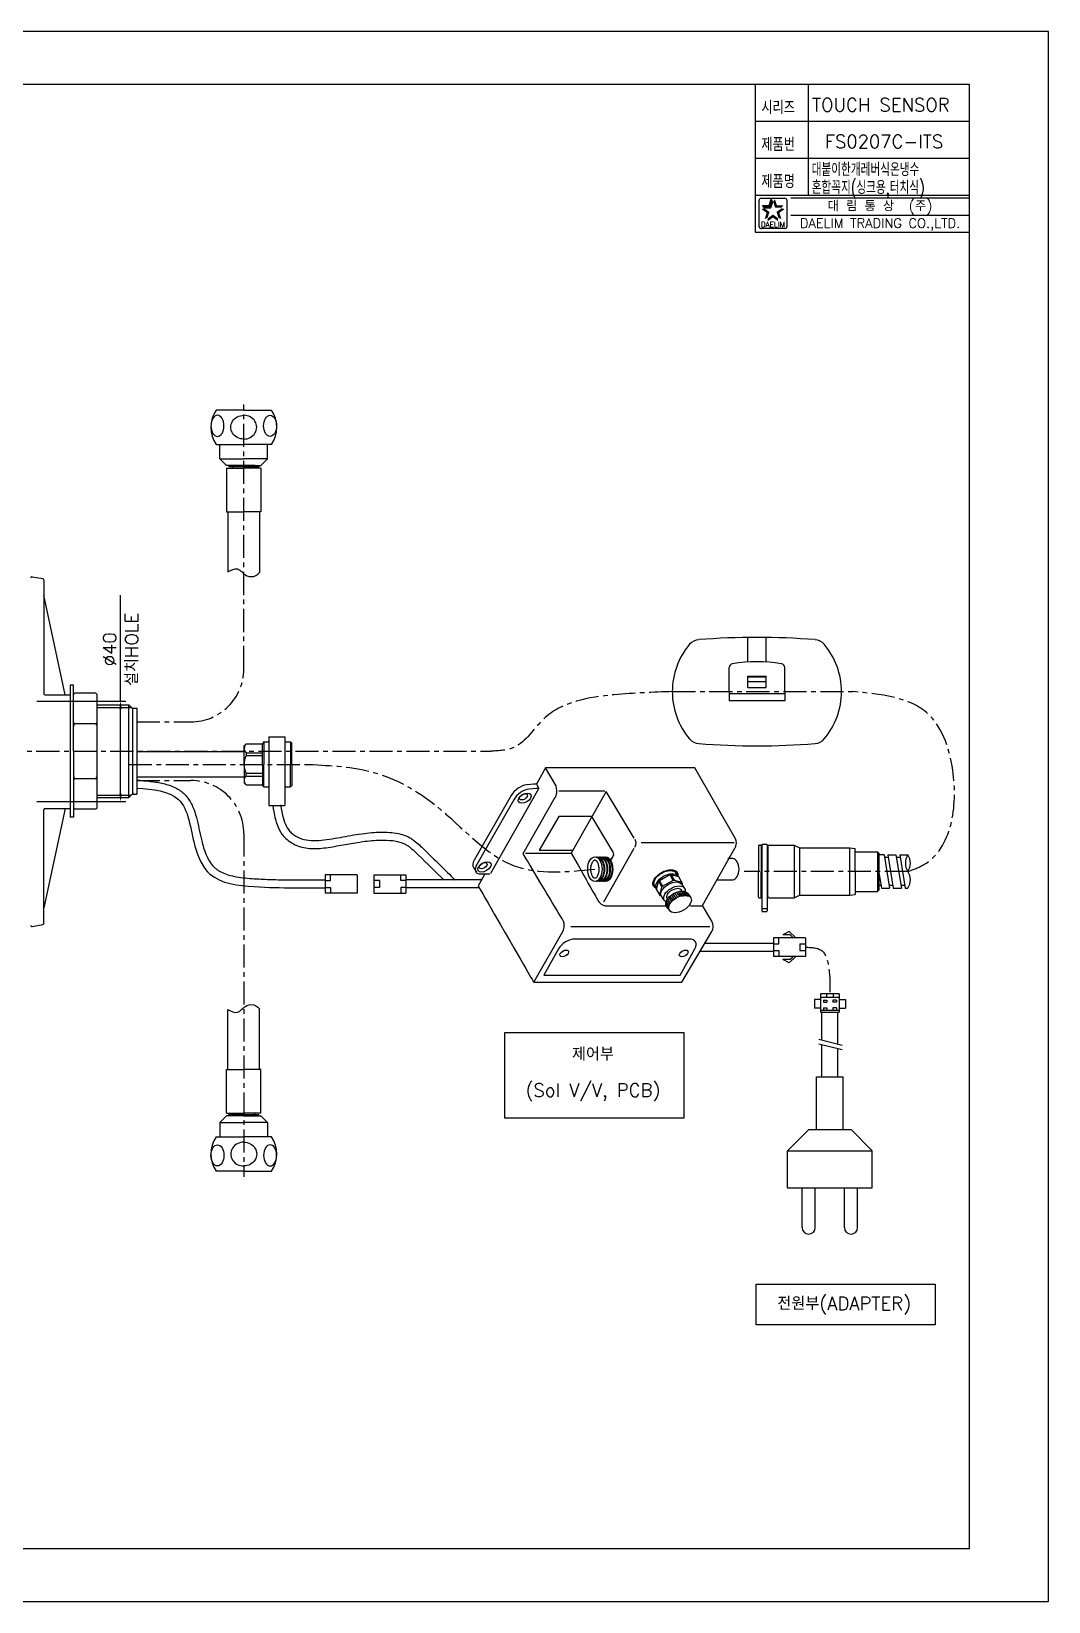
# Model space of a CAD drawing. Extents: x 0 to 841, y 0 to 594.
# Drawn here: x 456 to 841, y 0 to 594 of the extents above; entities that cross this region are included whole.
import ezdxf
from ezdxf.enums import TextEntityAlignment as Align

# ---------------------------------------------------------------- set-up
doc = ezdxf.new("R2010")
doc.units = 0
doc.header["$LTSCALE"] = 7
doc.header["$MEASUREMENT"] = 0
doc.linetypes.add('CENTER', pattern=[2, 1.25, -0.25, 0.25, -0.25])
doc.layers.get('0').update_dxf_attribs({"color": 2, "linetype": 'CONTINUOUS'})
for name, color, linetype in [('CL', 1, 'CENTER'), ('D', 2, 'CONTINUOUS'), ('DIM', 2, 'CONTINUOUS'), ('DWG', 7, 'CONTINUOUS'), ('TXT', 4, 'CONTINUOUS')]:
    doc.layers.add(name, color=color, linetype=linetype)
doc.styles.add('GHS', font='romans', dxfattribs={"bigfont": 'ghs'})
doc.styles.add('ROMANS', font='romans')

# ---------------------------------------------------------------- blocks, each defined once
blk = doc.blocks.new('A$C202E245C')
at = {"layer": 'DWG'}
for p, q in [((-6.11, 13.31), (-9.61, 13.31)), ((-9.61, -7.69), (-9.61, 13.31)), ((-6.93, -7.69), (-6.93, 13.31)), ((-6.11, 13.31), (2.98, 13.31)), ((-4.5, 6.31), (-0.2, 6.31)), ((-4.5, 6.31), (-4.5, -0.69)), ((-2.32, 6.31), (-2.32, -0.69)), ((-0.5, 6.31), (-0.5, -0.69)), ((-0.2, 6.31), (-0.2, -0.69)), ((5.08, 6.31), (14.37, 6.31)), ((-4.5, -0.69), (-0.2, -0.69)), ((5.09, -0.69), (14.37, -0.69)), ((-6.11, -7.69), (-9.61, -7.69)), ((-6.11, -7.69), (2.98, -7.69))]:
    blk.add_line(p, q, dxfattribs=at)
for centre, radius, start, end in [((-6.11, 7.05), 27.77, 90, 130.12946), ((-6.11, 7.05), 27.77, 49.87054, 90), ((261.89, 2.81), 288.5, 175.62211, 184.37789), ((-20.78, 24.45), 5, 130.12946, 175.62211), ((8.56, 24.45), 5, 4.37789, 49.87054), ((-274.11, 2.81), 288.5, 355.62211, 4.37789), ((2.98, 11.81), 1.5, 8.98046, 90), ((-53.99, 2.81), 59.18, 351.02746, 8.98046), ((2.98, -6.19), 1.5, 270, 351.02746), ((-20.78, -18.83), 5, 184.37789, 229.87054), ((-6.11, -1.42), 27.77, 229.87054, 270), ((-6.11, -1.42), 27.77, 270, 310.12946), ((8.56, -18.83), 5, 310.12946, 355.62211)]:
    blk.add_arc(centre, radius, start, end, dxfattribs=at)
blk = doc.blocks.new('BORDER')
for p, q in [((1, 1), (0, 1)), ((1, 0), (1, 1)), ((0, 0), (1, 0))]:
    blk.add_line(p, q)

msp = doc.modelspace()

# ---------------------------------------------------------------- linework, layer by layer
at = {"color": 7}
for p, q in [((730, 574), (730, 518)), ((750, 574), (750, 532)), ((730, 560), (811, 560)), ((730, 546), (811, 546)), ((730, 532), (811, 532)), ((730, 518), (811, 518))]:
    msp.add_line(p, q, dxfattribs=at)
at = {"color": 2, "linetype": 'Continuous'}
for p, q in [((731.48, 520.13), (731.48, 530.13)), ((732.23, 530.88), (741.23, 530.88)), ((741.98, 530.13), (741.98, 520.13)), ((743.5, 531), (811, 531)), ((743.5, 524.5), (811, 524.5)), ((741.23, 519.38), (732.48, 519.38))]:
    msp.add_line(p, q, dxfattribs=at)
at = {"color": 2}
for p, q in [((735.24, 528.18), (735.99, 530.49)), ((735.9, 527.27), (736.65, 529.57)), ((736.65, 529.57), (735.99, 530.49)), ((732.81, 528.18), (735.24, 528.18)), ((733.48, 527.27), (732.81, 528.18)), ((733.48, 527.27), (735.9, 527.27))]:
    msp.add_line(p, q, dxfattribs=at)
at = {"color": 2, "linetype": 'Continuous'}
for centre, radius, start, end in [((732.23, 530.13), 0.75, 90, 180), ((741.23, 530.13), 0.75, 0, 90), ((732.35, 520.26), 0.884, 188.1301, 278.1301), ((741.23, 520.13), 0.75, 270, 0)]:
    msp.add_arc(centre, radius, start, end, dxfattribs=at)
at = {"color": 2}
for points in [[(735.24, 528.18), (735.9, 527.27), (735.99, 530.49), (736.65, 529.57)], [(737.47, 530.49), (736.8, 529.57), (738.22, 528.18), (737.55, 527.27)], [(734.32, 525.35), (735.4, 525.7), (732.36, 526.78), (733.43, 527.13)], [(732.81, 528.18), (733.48, 527.27), (735.24, 528.18), (735.9, 527.27)], [(733.57, 523.05), (734.65, 523.4), (734.32, 525.35), (735.4, 525.7)], [(736.73, 523.6), (736.73, 524.73), (734.77, 522.18), (734.77, 523.31)], [(738.69, 522.18), (738.69, 523.31), (736.73, 523.6), (736.73, 524.73)], [(738.22, 528.18), (737.55, 527.27), (740.64, 528.18), (739.98, 527.27)], [(741.1, 526.78), (740.02, 527.13), (739.14, 525.35), (738.06, 525.7)], [(739.14, 525.35), (738.06, 525.7), (739.89, 523.05), (738.81, 523.4)]]:
    msp.add_solid(points, dxfattribs=at)
at = {"layer": 'CL'}
for p, q in [((536.53, 352.79), (536.53, 452.82)), ((698.65, 344.24), (766.98, 344.24)), ((496.02, 332.79), (516.53, 332.79)), ((276.04, 321.69), (629.99, 321.69)), ((493.02, 316.69), (561.29, 316.69)), ((496.02, 310.59), (516.53, 310.59)), ((536.53, 290.59), (536.53, 160.74)), ((787.76, 276.19), (725.86, 276.19))]:
    msp.add_line(p, q, dxfattribs=at)
for centre, start, end in [((516.53, 352.79), 270, 0), ((516.53, 290.59), 0, 90)]:
    msp.add_arc(centre, 20, start, end, dxfattribs=at)
for points in [[(698.65, 344.24), (676.7, 343.04), (649.88, 333.81), (638.87, 323.18), (629.99, 321.69)], [(787.76, 276.19), (793.79, 278.79), (804.76, 314.56), (794.66, 336.46), (766.98, 344.24)], [(561.29, 316.69), (585.67, 313.69), (609.25, 301.09), (639.22, 278.23), (669.36, 277.09)], [(749.07, 247.56), (755.28, 246.16), (757.79, 240.01), (758.25, 229.94)]]:
    msp.add_spline(points, degree=3, dxfattribs=at)
at = {"layer": 'D', "ltscale": 0.6}
for p, q in [((489.88, 340.69), (489.88, 380.77)), ((458.28, 340.69), (491.88, 340.69)), ((489.88, 305.69), (489.88, 337.69)), ((458.28, 302.69), (491.88, 302.69))]:
    msp.add_line(p, q, dxfattribs=at)
at = {"layer": 'D'}
for p, q in [((762.87, 210.41), (754.07, 212.66)), ((762.87, 208.69), (754.07, 210.93))]:
    msp.add_line(p, q, dxfattribs=at)
at = {"layer": 'D', "ltscale": 0.6}
for points in [[(635.29, 215.25), (703.07, 215.25), (703.07, 182.91), (635.29, 182.91)], [(730.34, 120.05), (798.11, 120.05), (798.11, 104.65), (730.34, 104.65)]]:
    msp.add_lwpolyline(points, close=True, dxfattribs=at)
for points in [[(530.53, 389.59), (534.12, 390.63), (537.71, 388.1), (541.14, 388.17), (542.56, 389.4)], [(530.53, 223.97), (534.12, 222.93), (537.71, 225.47), (541.14, 225.39), (542.56, 224.16)]]:
    msp.add_spline(points, degree=3, dxfattribs=at)
for points in [[(489.38, 337.69), (490.38, 337.69), (489.88, 340.69)], [(489.38, 305.69), (490.38, 305.69), (489.88, 302.69)]]:
    msp.add_solid(points, dxfattribs=at)
at = {"layer": 'DWG'}
for p, q in [((536.53, 450.77), (526.03, 450.77)), ((536.53, 450.77), (547.03, 450.77)), ((526.03, 437.77), (536.53, 437.77)), ((527.53, 432.27), (527.53, 437.77)), ((547.03, 437.77), (536.53, 437.77)), ((545.53, 432.27), (545.53, 437.77)), ((527.53, 432.27), (536.53, 432.27)), ((530.03, 429.77), (527.53, 432.27)), ((540.78, 429.77), (530.03, 429.77)), ((530.03, 428.77), (536.53, 428.77)), ((530.03, 428.77), (530.03, 412.27)), ((530.83, 429.77), (530.83, 429.27)), ((536.53, 429.27), (530.83, 429.27)), ((532.28, 429.27), (530.83, 429.27)), ((532.28, 429.27), (532.28, 428.77)), ((545.53, 432.27), (536.53, 432.27)), ((536.53, 429.77), (543.03, 429.77)), ((536.53, 429.27), (542.23, 429.27)), ((543.03, 428.77), (536.53, 428.77)), ((540.78, 429.27), (542.23, 429.27)), ((540.78, 429.27), (540.78, 428.77)), ((542.23, 429.77), (542.23, 429.27)), ((543.03, 429.77), (545.53, 432.27)), ((543.03, 428.77), (543.03, 412.27)), ((530.03, 412.27), (536.53, 412.27)), ((530.53, 412.27), (530.53, 389.59)), ((543.03, 412.27), (536.53, 412.27)), ((542.53, 412.27), (542.53, 389.37)), ((456.48, 387.7), (460.48, 386.99)), ((460.9, 386.5), (460.9, 343.55)), ((468.9, 343.05), (460.9, 380.68)), ((470.9, 346.69), (470.9, 321.69)), ((472.1, 346.69), (470.9, 346.69)), ((472.1, 321.69), (472.1, 346.69)), ((461.4, 343.05), (470.9, 343.05)), ((472.1, 343.13), (472.6, 343.63)), ((480.6, 343.63), (472.6, 343.63)), ((480.6, 343.63), (481.1, 343.13)), ((481.1, 321.69), (481.1, 343.13)), ((481.1, 339.19), (493.02, 339.19)), ((493.02, 304.19), (493.02, 339.19)), ((493.02, 339.19), (494.52, 337.69)), ((494.52, 305.69), (494.52, 337.94)), ((546.02, 327.19), (552.02, 327.19)), ((546.02, 327.19), (546.02, 301.11)), ((552.02, 327.19), (552.02, 301.11)), ((470.9, 321.69), (470.9, 296.7)), ((472.1, 321.69), (472.1, 296.7)), ((481.1, 300.25), (481.1, 321.69)), ((536.65, 321.44), (496.02, 321.44)), ((536.65, 323.69), (537.4, 324.44)), ((536.65, 316.69), (536.65, 323.69)), ((537.4, 324.44), (543.65, 324.44)), ((537.4, 321.09), (537.4, 320.02)), ((537.4, 321.09), (543.65, 321.09)), ((544.08, 325.19), (543.65, 324.44)), ((543.65, 316.69), (543.65, 324.44)), ((544.08, 325.19), (544.08, 316.69)), ((544.08, 325.19), (546.02, 325.19)), ((552.02, 325.19), (554.15, 325.19)), ((554.15, 325.19), (554.15, 316.69)), ((554.65, 324.69), (554.15, 325.19)), ((554.65, 316.69), (554.65, 324.69)), ((536.65, 316.69), (536.65, 309.69)), ((537.4, 320.02), (543.65, 320.02)), ((543.65, 316.69), (543.65, 308.94)), ((544.08, 308.19), (544.08, 316.69)), ((554.15, 308.19), (554.15, 316.69)), ((554.65, 316.69), (554.65, 308.69)), ((536.65, 311.94), (496.02, 311.94)), ((536.65, 309.69), (537.4, 308.94)), ((537.4, 312.29), (537.4, 313.37)), ((537.4, 313.37), (543.65, 313.37)), ((537.4, 312.29), (543.65, 312.29)), ((537.4, 308.94), (543.65, 308.94)), ((544.08, 308.19), (543.65, 308.94)), ((647.22, 309.29), (648.17, 307.65)), ((481.1, 304.19), (493.02, 304.19)), ((493.02, 304.19), (494.52, 305.69)), ((544.08, 308.19), (546.02, 308.19)), ((552.02, 308.19), (554.15, 308.19)), ((554.65, 308.69), (554.15, 308.19)), ((655.75, 306.66), (673.09, 306.66)), ((673.62, 306.46), (660.33, 283.16)), ((684.21, 288.79), (673.62, 306.46)), ((468.9, 300.05), (460.9, 262.41)), ((460.9, 256.6), (460.9, 299.55)), ((461.4, 300.05), (470.9, 300.05)), ((472.1, 300.25), (472.6, 299.75)), ((480.6, 299.75), (472.6, 299.75)), ((480.6, 299.75), (481.1, 300.25)), ((546.02, 301.11), (552.02, 301.11)), ((472.1, 296.7), (470.9, 296.7)), ((655.67, 296.96), (648.34, 284.21)), ((668.24, 297), (655.67, 296.96)), ((676.11, 283.77), (668.24, 297)), ((686.83, 287.13), (721.99, 287.13)), ((731.27, 285.89), (731.27, 276.19)), ((731.57, 286.19), (731.97, 286.19)), ((732.27, 285.89), (732.27, 276.19)), ((732.52, 286.29), (732.52, 276.19)), ((732.77, 286.54), (734.27, 286.54)), ((734.52, 286.29), (734.52, 276.19)), ((734.77, 285.69), (734.77, 276.19)), ((735.27, 286.19), (744.77, 286.19)), ((744.77, 286.19), (744.77, 266.19)), ((744.77, 286.19), (746.77, 285.19)), ((746.77, 285.19), (746.77, 267.19)), ((746.77, 285.19), (765.77, 285.19)), ((765.77, 267.19), (765.77, 285.19)), ((765.77, 285.19), (767.77, 284.84)), ((643.07, 283.16), (660.41, 283.16)), ((648.34, 284.21), (660.93, 284.21)), ((672.77, 264.73), (684.21, 284.98)), ((732.27, 284.14), (732.52, 284.14)), ((734.52, 284.14), (734.77, 284.14)), ((767.77, 276.19), (767.77, 284.84)), ((767.77, 283.69), (776.27, 283.69)), ((776.27, 283.69), (776.27, 268.69)), ((776.27, 283.69), (776.77, 283.19)), ((776.77, 283.19), (776.77, 269.19)), ((778.74, 282.44), (776.77, 282.44)), ((776.77, 281.19), (776.77, 276.19)), ((776.77, 281.19), (776.77, 276.19)), ((778.74, 282.44), (780.78, 269.94)), ((780.4, 281.44), (778.89, 281.44)), ((780.23, 282.44), (782.26, 269.94)), ((780.23, 282.44), (783.25, 282.44)), ((783.25, 282.44), (785.29, 269.94)), ((784.91, 281.44), (783.4, 281.44)), ((784.74, 282.44), (786.77, 269.94)), ((784.74, 282.44), (787.76, 282.44)), ((567.35, 274.96), (567.35, 267.97)), ((568.77, 274.96), (567.35, 274.96)), ((579.48, 274.96), (568.77, 274.96)), ((569.31, 272.77), (569.31, 274.96)), ((579.48, 274.96), (579.48, 267.97)), ((585.75, 274.96), (596.47, 274.96)), ((585.75, 274.96), (585.75, 267.97)), ((595.93, 272.77), (595.93, 274.96)), ((596.47, 274.96), (597.89, 274.96)), ((597.89, 274.96), (597.89, 267.97)), ((693.75, 272.8), (697.65, 275.05)), ((697.65, 275.05), (698.15, 275.1)), ((697.69, 275.03), (698.89, 272.94)), ((698.12, 275.03), (699.31, 272.94)), ((698.15, 275.1), (700.99, 274.34)), ((700.99, 274.34), (702.41, 271.79)), ((731.27, 266.49), (731.27, 276.19)), ((732.27, 266.49), (732.27, 276.19)), ((732.52, 276.19), (732.52, 261.3)), ((734.52, 276.19), (734.52, 261.3)), ((734.77, 266.69), (734.77, 276.19)), ((767.77, 276.19), (767.77, 267.54)), ((776.77, 275.99), (777.75, 269.94)), ((554.81, 273), (567.35, 273)), ((555.58, 270), (567.35, 270)), ((567.35, 272.77), (569.31, 272.77)), ((567.35, 270.16), (569.31, 270.16)), ((579.48, 267.97), (567.35, 267.97)), ((569.31, 270.16), (569.31, 267.97)), ((587.89, 272.77), (585.75, 272.77)), ((587.89, 270.16), (585.75, 270.16)), ((585.75, 267.97), (597.89, 267.97)), ((587.89, 272.77), (587.89, 270.16)), ((597.89, 272.77), (595.93, 272.77)), ((597.89, 270.16), (595.93, 270.16)), ((595.93, 270.16), (595.93, 267.97)), ((626.4, 273), (597.89, 273)), ((625.63, 270), (597.89, 270)), ((692.7, 269.49), (693.46, 272.32)), ((694.13, 266.99), (692.7, 269.49)), ((693.46, 272.32), (693.75, 272.8)), ((693.5, 272.38), (694.69, 270.29)), ((693.79, 272.68), (694.99, 270.59)), ((693.91, 267.28), (694.72, 270.31)), ((694.72, 270.31), (694.98, 270.59)), ((694.98, 270.59), (698.89, 272.85)), ((698.85, 267.63), (699.96, 266.14)), ((698.89, 272.85), (699.32, 272.89)), ((699.32, 272.89), (702.16, 272.13)), ((699.5, 268), (700.62, 266.52)), ((700.21, 268.28), (701.32, 266.8)), ((700.95, 268.19), (702.07, 266.7)), ((701.65, 268.24), (702.77, 266.75)), ((702.41, 271.79), (702.25, 271.2)), ((702.26, 268.38), (703.38, 266.89)), ((702.87, 268.38), (703.99, 266.89)), ((703.53, 268.19), (704.64, 266.7)), ((732.27, 268.24), (732.52, 268.24)), ((734.52, 268.24), (734.77, 268.24)), ((765.77, 267.19), (767.77, 267.54)), ((767.77, 268.69), (776.27, 268.69)), ((776.77, 269.19), (776.27, 268.69)), ((777.59, 270.94), (776.77, 270.94)), ((777.75, 269.94), (780.78, 269.94)), ((782.11, 270.94), (780.59, 270.94)), ((782.1, 270.94), (780.62, 270.94)), ((782.26, 269.94), (785.29, 269.94)), ((786.61, 270.94), (785.15, 270.94)), ((786.77, 269.94), (787.76, 269.94)), ((694.26, 266.96), (694.13, 266.99)), ((696.18, 263.88), (697.29, 262.4)), ((696.23, 264.54), (697.34, 263.05)), ((696.46, 265.2), (697.57, 263.71)), ((696.83, 265.75), (697.95, 264.27)), ((697.3, 266.27), (698.42, 264.79)), ((697.77, 266.78), (698.88, 265.3)), ((698.29, 267.21), (699.4, 265.72)), ((705.55, 263.23), (710.22, 263.23)), ((731.57, 266.19), (731.97, 266.19)), ((732.52, 262.19), (734.52, 262.19)), ((735.27, 266.19), (744.77, 266.19)), ((744.77, 266.19), (746.77, 267.19)), ((746.77, 267.19), (765.77, 267.19)), ((456.48, 255.4), (460.48, 256.1)), ((732.77, 261.05), (734.27, 261.05)), ((660.24, 255.4), (712.86, 255.4)), ((736.94, 251.06), (736.94, 244.07)), ((738.35, 251.06), (736.94, 251.06)), ((749.07, 251.06), (738.35, 251.06)), ((738.9, 248.87), (738.9, 251.06)), ((742.89, 253.44), (740.44, 252.2)), ((743.21, 252.2), (740.44, 252.2)), ((745.44, 251.06), (742.89, 253.44)), ((744.06, 251.41), (743.21, 252.2)), ((744.06, 251.41), (744.06, 251.06)), ((749.07, 251.06), (749.07, 244.07)), ((709.19, 246.06), (736.94, 246.06)), ((710.96, 249.06), (736.94, 249.06)), ((736.94, 248.87), (738.9, 248.87)), ((736.94, 246.26), (738.9, 246.26)), ((749.07, 244.07), (736.94, 244.07)), ((738.9, 246.26), (738.9, 244.07)), ((745.44, 244.07), (742.89, 241.69)), ((744.06, 243.72), (743.21, 242.93)), ((744.06, 243.72), (744.06, 244.07)), ((746.93, 248.87), (749.07, 248.87)), ((746.93, 248.87), (746.93, 246.26)), ((746.93, 246.26), (749.07, 246.26)), ((743.21, 242.93), (740.44, 242.93)), ((742.89, 241.69), (740.44, 242.93)), ((650.01, 236.95), (701.59, 236.95)), ((752.38, 227.77), (752.38, 224.5)), ((754.76, 227.77), (752.38, 227.77)), ((754.76, 229.94), (754.76, 222.93)), ((761.75, 229.94), (754.76, 229.94)), ((761.75, 228.51), (754.76, 228.51)), ((755.79, 227.54), (757.11, 227.54)), ((755.79, 227.54), (755.79, 226.7)), ((755.79, 226.7), (757.11, 226.7)), ((756.95, 229.94), (756.95, 228.51)), ((757.11, 227.54), (757.11, 226.7)), ((760.71, 227.54), (759.39, 227.54)), ((759.39, 227.54), (759.39, 226.7)), ((760.71, 226.7), (759.39, 226.7)), ((759.55, 229.94), (759.55, 228.51)), ((760.71, 227.54), (760.71, 226.7)), ((761.75, 229.94), (761.75, 222.93)), ((761.75, 227.77), (764.13, 227.77)), ((764.13, 227.77), (764.13, 224.5)), ((530.53, 201.3), (530.53, 223.97)), ((542.53, 201.3), (542.53, 224.19)), ((754.76, 224.5), (752.38, 224.5)), ((754.76, 223.76), (761.75, 223.76)), ((754.76, 222.93), (761.75, 222.93)), ((755.25, 212.36), (755.25, 222.93)), ((755.79, 224.58), (757.11, 224.58)), ((755.79, 224.58), (755.79, 223.76)), ((757.11, 224.58), (757.11, 223.76)), ((760.71, 224.58), (759.39, 224.58)), ((759.39, 224.58), (759.39, 223.76)), ((760.71, 224.58), (760.71, 223.76)), ((761.25, 210.83), (761.25, 222.93)), ((761.75, 224.5), (764.13, 224.5)), ((755.25, 198.54), (755.25, 210.63)), ((761.25, 198.54), (761.25, 209.1)), ((530.03, 201.3), (536.53, 201.3)), ((530.03, 184.8), (530.03, 201.3)), ((543.03, 201.3), (536.53, 201.3)), ((543.03, 184.8), (543.03, 201.3)), ((753.25, 198.54), (763.25, 198.54)), ((753.25, 178.54), (753.25, 198.54)), ((763.25, 178.54), (763.25, 198.54)), ((530.03, 184.8), (536.53, 184.8)), ((536.53, 184.3), (530.83, 184.3)), ((530.83, 183.8), (530.83, 184.3)), ((532.28, 184.3), (530.83, 184.3)), ((532.28, 184.3), (532.28, 184.8)), ((543.03, 184.8), (536.53, 184.8)), ((536.53, 184.3), (542.23, 184.3)), ((540.78, 184.3), (540.78, 184.8)), ((540.78, 184.3), (542.23, 184.3)), ((542.23, 183.8), (542.23, 184.3)), ((530.03, 183.8), (527.53, 181.3)), ((527.53, 181.3), (536.53, 181.3)), ((527.53, 181.3), (527.53, 175.8)), ((540.78, 183.8), (530.03, 183.8)), ((536.53, 183.8), (543.03, 183.8)), ((545.53, 181.3), (536.53, 181.3)), ((543.03, 183.8), (545.53, 181.3)), ((545.53, 181.3), (545.53, 175.8)), ((742.25, 170.54), (750.25, 178.54)), ((750.25, 178.54), (766.25, 178.54)), ((774.25, 170.54), (766.25, 178.54)), ((526.03, 175.8), (536.53, 175.8)), ((547.03, 175.8), (536.53, 175.8)), ((742.25, 170.54), (774.25, 170.54)), ((742.25, 156.54), (742.25, 170.54)), ((774.25, 156.54), (774.25, 170.54)), ((536.53, 162.8), (526.03, 162.8)), ((536.53, 162.8), (547.03, 162.8)), ((742.25, 156.54), (774.25, 156.54)), ((747.75, 141.54), (747.75, 156.54)), ((752.75, 141.54), (752.75, 156.54)), ((763.75, 141.54), (763.75, 156.54)), ((768.75, 141.54), (768.75, 156.54))]:
    msp.add_line(p, q, dxfattribs=at)
at = {"layer": 'DWG', "color": 2}
for p, q in [((481.1, 338.29), (493.92, 338.29)), ((481.1, 305.09), (493.92, 305.09))]:
    msp.add_line(p, q, dxfattribs=at)
at = {"layer": 'DWG', "color": 0}
for p, q in [((494.52, 337.94), (496.02, 337.94)), ((494.52, 305.44), (496.02, 305.44))]:
    msp.add_line(p, q, dxfattribs=at)
at = {"layer": 'DWG', "color": 7, "linetype": 'Continuous'}
for p, q in [((496.02, 337.94), (496.02, 305.44)), ((480.6, 332.09), (472.6, 332.09)), ((480.6, 311.3), (472.6, 311.3)), ((494.52, 305.89), (494.52, 305.44))]:
    msp.add_line(p, q, dxfattribs=at)
at = {"layer": 'DWG'}
for centre, radius, start, end in [((535.59, 444.27), 11.56, 145.79454, 214.20546), ((537.47, 444.27), 11.56, 325.79454, 34.20546), ((456.4, 387.2), 0.5, 80, 180), ((460.4, 386.5), 0.5, 0, 80), ((461.4, 343.55), 0.5, 180, 270), ((538.89, 322.77), 2.25, 138.23321, 228.23321), ((544.4, 316.69), 7.75, 154.58538, 180), ((544.4, 316.69), 7.75, 180, 205.41462), ((538.89, 310.62), 2.25, 131.76679, 221.76679), ((461.4, 299.55), 0.5, 90, 180), ((731.57, 285.89), 0.3, 90, 180), ((731.97, 285.89), 0.3, 0, 90), ((732.77, 286.29), 0.25, 90, 180), ((734.27, 286.29), 0.25, 0, 90), ((735.27, 285.69), 0.5, 90, 180), ((792.41, 279.31), 5.6, 146.04987, 213.95013), ((783.12, 279.31), 5.6, 326.04987, 33.95013), ((783.12, 273.06), 5.6, 326.04987, 33.95013), ((731.57, 266.49), 0.3, 180, 270), ((731.97, 266.49), 0.3, 270, 0), ((735.27, 266.69), 0.5, 180, 270), ((456.4, 255.89), 0.5, 180, 280), ((460.4, 256.6), 0.5, 280, 0), ((732.77, 261.3), 0.25, 180, 270), ((734.27, 261.3), 0.25, 270, 0), ((535.59, 169.3), 11.56, 145.79454, 214.20546), ((537.47, 169.3), 11.56, 325.79454, 34.20546), ((750.25, 141.54), 2.5, 180, 0), ((766.25, 141.54), 2.5, 180, 0)]:
    msp.add_arc(centre, radius, start, end, dxfattribs=at)
at = {"layer": 'DWG', "extrusion": (0, 0, -1)}
for centre, major_axis in [((526.57, 444.77), (0, -4)), ((546.49, 168.8), (0, 4))]:
    msp.add_ellipse(centre, major_axis=major_axis, ratio=0.612372, dxfattribs=at)
for centre, major_axis in [((536.53, 444.27), (-4.9, 0)), ((536.53, 169.3), (4.9, 0))]:
    msp.add_ellipse(centre, major_axis=major_axis, ratio=0.918559, start_param=4.712389, end_param=7.853982, dxfattribs=at)
at = {"layer": 'DWG'}
for centre, major_axis in [((536.53, 444.27), (4.9, 0)), ((536.53, 169.3), (-4.9, 0))]:
    msp.add_ellipse(centre, major_axis=major_axis, ratio=0.918559, start_param=4.712389, end_param=7.853982, dxfattribs=at)
for centre, major_axis, ratio in [((546.49, 444.77), (0, -4), 0.612372), ((642.81, 303.95), (-2.36, -1.37), 0.578783), ((642.32, 304.44), (-1.42, -0.82), 0.57912), ((627.58, 277.92), (-2.36, -1.37), 0.577862), ((627.09, 278.41), (-1.42, -0.82), 0.577586), ((669.36, 277.09), (0, -4.68), 0.578004), ((701.59, 263.91), (-4.06, -2.34), 0.57807), ((657.77, 245.2), (-1.58, -0.91), 0.578517), ((702.96, 245.2), (-1.58, -0.91), 0.578517), ((526.57, 168.8), (0, 4), 0.612372)]:
    msp.add_ellipse(centre, major_axis=major_axis, ratio=ratio, dxfattribs=at)
at = {"layer": 'DWG', "color": 7, "linetype": 'Continuous'}
for points in [[(472.6, 332.09), (472.42, 332.26), (472.26, 332.43), (472.1, 332.61)], [(472.1, 331.05), (472.26, 331.39), (472.42, 331.74), (472.6, 332.09)], [(480.6, 332.09), (480.77, 332.26), (480.94, 332.43), (481.1, 332.61)], [(481.1, 331.05), (480.94, 331.39), (480.77, 331.74), (480.6, 332.09)], [(472.6, 311.3), (472.42, 311.65), (472.26, 312), (472.1, 312.34)], [(472.1, 310.78), (472.26, 310.95), (472.42, 311.13), (472.6, 311.3)], [(480.6, 311.3), (480.77, 311.65), (480.94, 312), (481.1, 312.34)], [(481.1, 310.78), (480.94, 310.95), (480.77, 311.13), (480.6, 311.3)]]:
    msp.add_spline(points, degree=3, dxfattribs=at)
at = {"layer": 'DWG'}
for points in [[(650.7, 315.36), (650.7, 315.36), (647.22, 309.29), (647.22, 309.29)], [(707.11, 315.36), (707.11, 315.36), (650.7, 315.36), (650.7, 315.36)], [(654.65, 308.57), (654.65, 308.57), (650.7, 315.36), (650.7, 315.36)], [(722.09, 289.44), (722.09, 289.44), (707.11, 315.36), (707.11, 315.36)], [(643.52, 308.96), (641.48, 308.78), (638.87, 307), (637.71, 305)], [(647.22, 309.29), (647.22, 309.29), (645.56, 309.14), (643.52, 308.96)], [(637.71, 305), (637.71, 305), (623.74, 280.53), (623.74, 280.53)], [(638.65, 303.36), (638.65, 303.36), (624.68, 278.89), (624.68, 278.89)], [(630.05, 275.55), (630.05, 275.55), (648.17, 307.65), (648.17, 307.65)], [(644.46, 307.33), (642.42, 307.15), (639.81, 305.37), (638.65, 303.36)], [(642.18, 282.96), (642.18, 282.96), (654.39, 304.3), (654.39, 304.3)], [(648.17, 307.65), (648.17, 307.65), (646.5, 307.5), (644.46, 307.33)], [(654.39, 304.3), (654.39, 304.3), (655.46, 305.9), (654.65, 308.57)], [(684.44, 285.42), (684.44, 285.42), (685.64, 286.62), (684.59, 288.27)], [(722.31, 285.07), (722.31, 285.07), (723.75, 287.07), (722.09, 289.44)], [(623.74, 280.53), (623.07, 279.37), (623, 278.33), (623.43, 277.66)], [(644.94, 278.33), (643.3, 281.07), (642.18, 282.96), (642.18, 282.96)], [(660.41, 283.16), (668.01, 269.66), (670.29, 265.6), (670.29, 265.6)], [(673.4, 281.55), (673.4, 281.55), (673.34, 281.55), (673.26, 281.55)], [(676.11, 281.82), (676.11, 281.82), (675.21, 280.54), (675.21, 280.54)], [(676.11, 283.77), (676.11, 283.77), (676.71, 282.57), (676.11, 281.82)], [(710.13, 263.29), (710.13, 263.29), (722.31, 285.07), (722.31, 285.07)], [(721.57, 281.08), (721.57, 281.08), (719.64, 281.08), (719.64, 281.08)], [(623.43, 277.66), (623.43, 277.66), (624.54, 275.89), (624.54, 275.89)], [(627.8, 275.41), (627.8, 275.41), (625.15, 270.83), (625.15, 270.83)], [(657.44, 257.41), (657.44, 257.41), (652.58, 265.54), (644.94, 278.33)], [(691.55, 270.64), (690.73, 272.07), (692.06, 274.38), (694.53, 275.81)], [(691.92, 270.91), (691.18, 272.2), (692.39, 274.3), (694.63, 275.59)], [(692.63, 269.69), (691.88, 270.99), (693.09, 273.09), (695.33, 274.38)], [(694.53, 275.81), (697, 277.23), (699.67, 277.23), (700.49, 275.8)], [(694.63, 275.59), (696.87, 276.89), (699.29, 276.88), (700.04, 275.59)], [(695.33, 274.38), (697.42, 275.59), (699.68, 275.66), (700.57, 274.61)], [(700.04, 275.59), (700.04, 275.59), (700.61, 274.74), (700.61, 274.74)], [(700.49, 275.8), (700.7, 275.44), (700.77, 275.03), (700.72, 274.59)], [(625.15, 270.83), (625.15, 270.83), (627.91, 266.06), (631.42, 259.97)], [(672.81, 272.63), (672.81, 272.63), (673.4, 272.63), (673.4, 272.63)], [(692.75, 269.73), (692.22, 269.9), (691.8, 270.21), (691.55, 270.64)], [(692.63, 269.69), (692.63, 269.69), (691.92, 270.91), (691.92, 270.91)], [(694.51, 266.85), (693.8, 268.08), (694.95, 270.07), (697.07, 271.3)], [(695.61, 265.36), (694.9, 266.59), (696.04, 268.59), (698.17, 269.82)], [(696.38, 263.13), (695.63, 264.42), (696.84, 266.52), (699.08, 267.82)], [(696.69, 265.99), (696.17, 266.87), (697, 268.31), (698.53, 269.19)], [(697.07, 271.3), (699.2, 272.53), (701.5, 272.53), (702.21, 271.3)], [(698.17, 269.82), (700.3, 271.04), (702.6, 271.04), (703.31, 269.81)], [(698.53, 269.19), (700.07, 270.08), (701.72, 270.08), (702.23, 269.19)], [(699.08, 267.82), (701.32, 269.11), (703.74, 269.1), (704.49, 267.81)], [(702.21, 271.3), (702.21, 271.3), (703.31, 269.81), (703.31, 269.81)], [(703.31, 269.81), (703.48, 269.52), (703.55, 269.18), (703.51, 268.81)], [(704.49, 267.81), (704.49, 267.81), (705.65, 266.25), (705.65, 266.25)], [(715.43, 273.1), (715.43, 273.1), (721.57, 273.1), (721.57, 273.1)], [(670.29, 265.6), (670.29, 265.6), (671.44, 262.87), (674.26, 263.23)], [(674.26, 263.23), (674.26, 263.23), (695.9, 263.23), (695.9, 263.23)], [(695.61, 265.36), (695.61, 265.36), (694.51, 266.85), (694.51, 266.85)], [(696.1, 264.84), (695.9, 264.98), (695.73, 265.15), (695.61, 265.36)], [(697.54, 261.56), (697.54, 261.56), (696.38, 263.13), (696.38, 263.13)], [(713.58, 257.35), (713.58, 257.35), (710.13, 263.29), (710.13, 263.29)], [(631.42, 259.97), (643.3, 239.39), (646.21, 234.36), (646.21, 234.36)], [(657.21, 253.47), (657.21, 253.47), (658.32, 255.38), (657.44, 257.41)], [(713.58, 253.5), (713.58, 253.5), (714.79, 254.48), (713.58, 257.35)], [(646.21, 234.36), (646.21, 234.36), (657.21, 253.47), (657.21, 253.47)], [(661.81, 250.62), (659.49, 250.62), (656.68, 248.97), (655.56, 246.94)], [(705.07, 250.62), (705.07, 250.62), (661.81, 250.62), (661.81, 250.62)], [(702.29, 234.36), (702.29, 234.36), (713.58, 253.5), (713.58, 253.5)], [(707.21, 246.95), (708.35, 248.97), (707.38, 250.62), (705.07, 250.62)], [(655.56, 246.94), (655.56, 246.94), (650.01, 236.95), (650.01, 236.95)], [(701.59, 236.95), (701.59, 236.95), (707.21, 246.95), (707.21, 246.95)], [(646.21, 234.36), (646.21, 234.36), (702.29, 234.36), (702.29, 234.36)]]:
    msp.add_open_spline(points, degree=3, dxfattribs=at)
for points, knots in [([(496.26, 310.75), (496.81, 310.71), (497.37, 310.66), (499.04, 310.52), (500.15, 310.42), (502.91, 310.09), (504.54, 309.84), (507.71, 309.09), (509.26, 308.58), (511.34, 307.53), (511.95, 307.17), (512.93, 306.47), (513.32, 306.16), (514.07, 305.49), (514.41, 305.13), (515.06, 304.39), (515.35, 304), (516.46, 302.39), (517.09, 301.08), (518.12, 298.39), (518.52, 297), (519.22, 294.21), (519.52, 292.79), (520.11, 290.01), (520.41, 288.64), (520.99, 286.36), (521.26, 285.41), (521.88, 283.6), (522.21, 282.74), (522.99, 281.05), (523.45, 280.23), (524.44, 278.79), (524.97, 278.16), (525.81, 277.38), (526.09, 277.15), (526.7, 276.71), (527.02, 276.5), (528.03, 275.92), (528.79, 275.57), (530.42, 274.97), (531.31, 274.72), (534.27, 274.04), (536.54, 273.77), (539.95, 273.5), (541.08, 273.43), (543.3, 273.31), (544.39, 273.26), (547.65, 273.14), (549.78, 273.09), (553.15, 273.03), (554.38, 273.01), (555.62, 272.99)], [0, 0, 0, 0, 1.461675, 1.461675, 4.385025, 4.385025, 8.695799, 8.695799, 13.006572, 13.006572, 14.872749, 14.872749, 16.164401, 16.164401, 17.44926, 17.44926, 18.734118, 18.734118, 22.640586, 22.640586, 26.547054, 26.547054, 30.453522, 30.453522, 34.35999, 34.35999, 37.298568, 37.298568, 40.237145, 40.237145, 43.517971, 43.517971, 46.798797, 46.798797, 48.335242, 48.335242, 49.871687, 49.871687, 52.944577, 52.944577, 56.017467, 56.017467, 62.749759, 62.749759, 66.020347, 66.020347, 69.290934, 69.290934, 75.832109, 75.832109, 79.640151, 79.640151, 79.640151, 79.640151]), ([(547.54, 300.86), (547.61, 300.42), (547.69, 299.97), (547.92, 298.62), (548.09, 297.71), (548.59, 295.5), (548.96, 294.21), (550.02, 291.74), (550.7, 290.56), (552.14, 288.92), (552.73, 288.38), (553.98, 287.43), (554.65, 287.01), (556.19, 286.2), (557.07, 285.85), (558.85, 285.32), (559.74, 285.14), (562.72, 284.76), (564.8, 284.87), (567.94, 285.23), (569.03, 285.4), (571.18, 285.75), (572.24, 285.93), (575.39, 286.5), (577.46, 286.88), (580.76, 287.4), (582.02, 287.58), (584.44, 287.85), (585.61, 287.96), (587.61, 288.06), (588.43, 288.08), (590.93, 288.07), (592.6, 287.97), (594.81, 287.54), (595.45, 287.38), (596.48, 287.02), (596.89, 286.85), (597.67, 286.48), (598.04, 286.27), (598.77, 285.8), (599.13, 285.54), (600.21, 284.69), (600.92, 284.05), (601.98, 283.04), (602.32, 282.7), (602.67, 282.36), (602.67, 282.36), (602.67, 282.36), (602.68, 282.35), (605.86, 279.23), (609.04, 276.11), (612.22, 273)], [0, 0, 0, 0, 1.275187, 1.275187, 3.82556, 3.82556, 7.528537, 7.528537, 11.231514, 11.231514, 13.309715, 13.309715, 15.387917, 15.387917, 17.880175, 17.880175, 20.372433, 20.372433, 26.15979, 26.15979, 29.334092, 29.334092, 32.508394, 32.508394, 38.856998, 38.856998, 42.750164, 42.750164, 46.374435, 46.374435, 48.911301, 48.911301, 53.985032, 53.985032, 56.171656, 56.171656, 57.70035, 57.70035, 59.19236, 59.19236, 60.68437, 60.68437, 63.66839, 63.66839, 65.085914, 65.085914, 65.085914, 65.102771, 65.102771, 65.102771, 78.149402, 78.149402, 78.149402, 78.149402]), ([(550.5, 301.36), (550.57, 300.91), (550.65, 300.46), (550.88, 299.14), (551.04, 298.28), (551.5, 296.26), (551.83, 295.14), (552.68, 293.14), (553.21, 292.25), (554.25, 291.06), (554.68, 290.67), (555.62, 289.95), (556.13, 289.62), (557.21, 289.05), (557.77, 288.81), (559.49, 288.21), (560.71, 287.99), (563.23, 287.83), (564.54, 287.88), (567.21, 288.15), (568.57, 288.36), (571.3, 288.81), (572.65, 289.05), (576.71, 289.78), (579.41, 290.27), (583.39, 290.76), (584.62, 290.89), (586.91, 291.04), (587.98, 291.08), (590.18, 291.08), (591.33, 291.04), (593.63, 290.82), (594.78, 290.64), (596.69, 290.14), (597.45, 289.88), (598.7, 289.33), (599.2, 289.06), (600.15, 288.49), (600.61, 288.18), (602.4, 286.83), (603.59, 285.66), (604.74, 284.53), (604.76, 284.52), (604.77, 284.51), (604.77, 284.5), (604.77, 284.5), (604.78, 284.49), (608.69, 280.66), (612.6, 276.83), (616.5, 273)], [0, 0, 0, 0, 1.282026, 1.282026, 3.846079, 3.846079, 7.543814, 7.543814, 11.241549, 11.241549, 13.274864, 13.274864, 15.308179, 15.308179, 17.308953, 17.308953, 21.423086, 21.423086, 25.537219, 25.537219, 29.651351, 29.651351, 33.765484, 33.765484, 41.993749, 41.993749, 45.624828, 45.624828, 48.707545, 48.707545, 51.907549, 51.907549, 55.107552, 55.107552, 57.301662, 57.301662, 58.81862, 58.81862, 60.335577, 60.335577, 65.041346, 65.041346, 65.085914, 65.085914, 65.085914, 65.102825, 65.102825, 65.102825, 81.140731, 81.140731, 81.140731, 81.140731]), ([(669.36, 273.61), (669.39, 273.61), (669.44, 273.61), (669.54, 273.65), (669.6, 273.68), (669.75, 273.78), (669.83, 273.85), (670.01, 274.04), (670.1, 274.16), (670.34, 274.56), (670.49, 274.89), (670.72, 275.64), (670.8, 276.07), (670.87, 276.94), (670.87, 277.39), (670.77, 278.26), (670.68, 278.68), (670.44, 279.41), (670.29, 279.72), (670.01, 280.14), (669.88, 280.29), (669.66, 280.47), (669.56, 280.52), (669.43, 280.57), (669.39, 280.57), (669.3, 280.57), (669.25, 280.56), (669.13, 280.51), (669.05, 280.47), (668.88, 280.33), (668.78, 280.23), (668.58, 279.96), (668.48, 279.8), (668.23, 279.3), (668.09, 278.91), (667.9, 278.06), (667.85, 277.59), (667.85, 276.65), (667.89, 276.18), (668.07, 275.32), (668.2, 274.93), (668.49, 274.34), (668.63, 274.13), (668.88, 273.84), (668.99, 273.76), (669.17, 273.65), (669.23, 273.62), (669.31, 273.61), (669.33, 273.61), (669.36, 273.61)], [0, 0, 0, 0, 0.188792, 0.188792, 0.377583, 0.377583, 0.566375, 0.566375, 0.755166, 0.755166, 1.08936, 1.08936, 1.423553, 1.423553, 1.757747, 1.757747, 2.09194, 2.09194, 2.426134, 2.426134, 2.687518, 2.687518, 2.948902, 2.948902, 3.158926, 3.158926, 3.368949, 3.368949, 3.578972, 3.578972, 3.788996, 3.788996, 3.999019, 3.999019, 4.35154, 4.35154, 4.704062, 4.704062, 5.056584, 5.056584, 5.409105, 5.409105, 5.697816, 5.697816, 5.940003, 5.940003, 6.182189, 6.182189, 6.283185, 6.283185, 6.283185, 6.283185]), ([(670.03, 281.75), (670.11, 281.76), (670.2, 281.77), (670.29, 281.77), (671.79, 281.77), (673, 279.68), (673, 277.09), (673, 274.5), (671.79, 272.41), (670.29, 272.41), (670.18, 272.41), (670.06, 272.42), (669.95, 272.44)], [0.515346, 0.515346, 0.515346, 0.515346, 1, 1, 1, 2, 2, 2, 3, 3, 3, 4, 4, 4, 4]), ([(670.29, 272.63), (671.72, 272.63), (672.87, 274.63), (672.87, 277.09), (672.87, 279.55), (671.72, 281.55), (670.29, 281.55)], [1, 1, 1, 1, 2, 2, 2, 3, 3, 3, 3]), ([(671.16, 281.75), (671.25, 281.76), (671.34, 281.77), (671.43, 281.77), (672.93, 281.77), (674.14, 279.68), (674.14, 277.09), (674.14, 274.5), (672.93, 272.41), (671.43, 272.41), (671.31, 272.41), (671.2, 272.42), (671.09, 272.44)], [0.515346, 0.515346, 0.515346, 0.515346, 1, 1, 1, 2, 2, 2, 3, 3, 3, 4, 4, 4, 4]), ([(671.43, 272.63), (672.86, 272.63), (674.01, 274.63), (674.01, 277.09), (674.01, 279.55), (672.86, 281.55), (671.43, 281.55)], [1, 1, 1, 1, 2, 2, 2, 3, 3, 3, 3]), ([(672.2, 281.75), (672.29, 281.76), (672.38, 281.77), (672.47, 281.77), (673.96, 281.77), (675.17, 279.68), (675.17, 277.09), (675.17, 274.5), (673.96, 272.41), (672.47, 272.41), (672.35, 272.41), (672.23, 272.42), (672.12, 272.44)], [0.515346, 0.515346, 0.515346, 0.515346, 1, 1, 1, 2, 2, 2, 3, 3, 3, 4, 4, 4, 4]), ([(672.47, 272.63), (673.89, 272.63), (675.04, 274.63), (675.04, 277.09), (675.04, 279.55), (673.89, 281.55), (672.47, 281.55)], [1, 1, 1, 1, 2, 2, 2, 3, 3, 3, 3]), ([(673.13, 281.75), (673.22, 281.76), (673.31, 281.77), (673.4, 281.77), (674.89, 281.77), (676.1, 279.68), (676.1, 277.09), (676.1, 274.5), (674.89, 272.41), (673.4, 272.41), (673.28, 272.41), (673.16, 272.42), (673.05, 272.44)], [0.515346, 0.515346, 0.515346, 0.515346, 1, 1, 1, 2, 2, 2, 3, 3, 3, 4, 4, 4, 4]), ([(673.4, 272.63), (674.82, 272.63), (675.97, 274.63), (675.97, 277.09), (675.97, 279.55), (674.82, 281.55), (673.4, 281.55)], [1, 1, 1, 1, 2, 2, 2, 3, 3, 3, 3]), ([(721.57, 273.1), (722.85, 273.1), (723.88, 274.88), (723.88, 277.09), (723.88, 279.29), (722.85, 281.08), (721.57, 281.08)], [1, 1, 1, 1, 2, 2, 2, 3, 3, 3, 3]), ([(624.68, 278.89), (623.52, 276.88), (624.15, 275.25), (626.08, 275.25), (628.01, 275.25), (629.59, 275.25), (629.59, 275.25)], [4, 4, 4, 4, 5, 5, 5, 6, 6, 6, 6])]:
    msp.add_open_spline(points, degree=3, knots=knots, dxfattribs=at)
msp.add_spline([(496.02, 307.76), (511.8, 303.49), (518.05, 285.77), (523.74, 275.22), (540.51, 270.46), (555.58, 270)], degree=3, dxfattribs=at)
at = {"layer": 'TXT'}
for p, q in [((25, 574), (811, 574)), ((811, 574), (811, 20)), ((811, 20), (25, 20))]:
    msp.add_line(p, q, dxfattribs=at)

# ---------------------------------------------------------------- block references
at = {"xscale": 841, "yscale": 594, "zscale": 841}
msp.add_blockref('BORDER', (0, 0), dxfattribs=at)
at = {"layer": 'D', "ltscale": 0.6, "rotation": 89.99999999999997}
msp.add_blockref('A$C202E245C', (733.47, 350.35), dxfattribs=at)

# ---------------------------------------------------------------- texts
at = {"color": 7, "linetype": 'Continuous'}
for s, height, style, p in [('대 림 통 상  (주)', 4, 'GHS', (777.26, 527.7)), ('DAELIM TRADING CO.,LTD.', 3.6, 'ROMANS', (777.26, 520.93))]:
    msp.add_text(s, height=height, dxfattribs=dict(at, style=style)).set_placement(p, align=Align.MIDDLE)
at = {"color": 2, "linetype": 'Continuous', "style": 'ROMANS'}
msp.add_text('DAELIM', height=2, dxfattribs=at).set_placement((736.73, 519.93), align=Align.CENTER)
at = {"layer": 'D', "style": 'GHS'}
for s, width, p in [('시리즈', 0.8, (732.34, 562.73)), ('제품번', 0.8, (732.34, 548.73)), ('대붙이한개레버식온냉수', 0.7, (751.37, 539.24)), ('제품명', 0.8, (732.34, 534.73)), ('혼합꼭지(싱크용,터치식)', 0.7, (751.37, 532.48))]:
    msp.add_text(s, height=5, dxfattribs=dict(at, width=width)).set_placement(p)
msp.add_text('TOUCH SENSOR', height=5, dxfattribs=at).set_placement((751.5, 563.71))
at = {"layer": 'D', "color": 7, "style": 'GHS'}
msp.add_text('FS0207C-ITS', height=5, dxfattribs=at).set_placement((756.33, 549.85))
at = {"layer": 'D', "color": 0, "ltscale": 0.6, "insert": (489.96, 360.24), "char_height": 5, "attachment_point": 5, "rotation": 90, "style": 'GHS'}
msp.add_mtext('\\A1;%%C40\\P설치HOLE', dxfattribs=at)
at = {"layer": 'DIM', "color": 0, "char_height": 5, "attachment_point": 5, "style": 'GHS'}
for s, insert in [('제어부', (668.63, 207.16)), ('(Sol V/V, PCB)', (668.63, 192.68)), ('전원부(ADAPTER)', (763.67, 111.96))]:
    msp.add_mtext(s, dxfattribs=dict(at, insert=insert))

doc.saveas('drawing.dxf')
